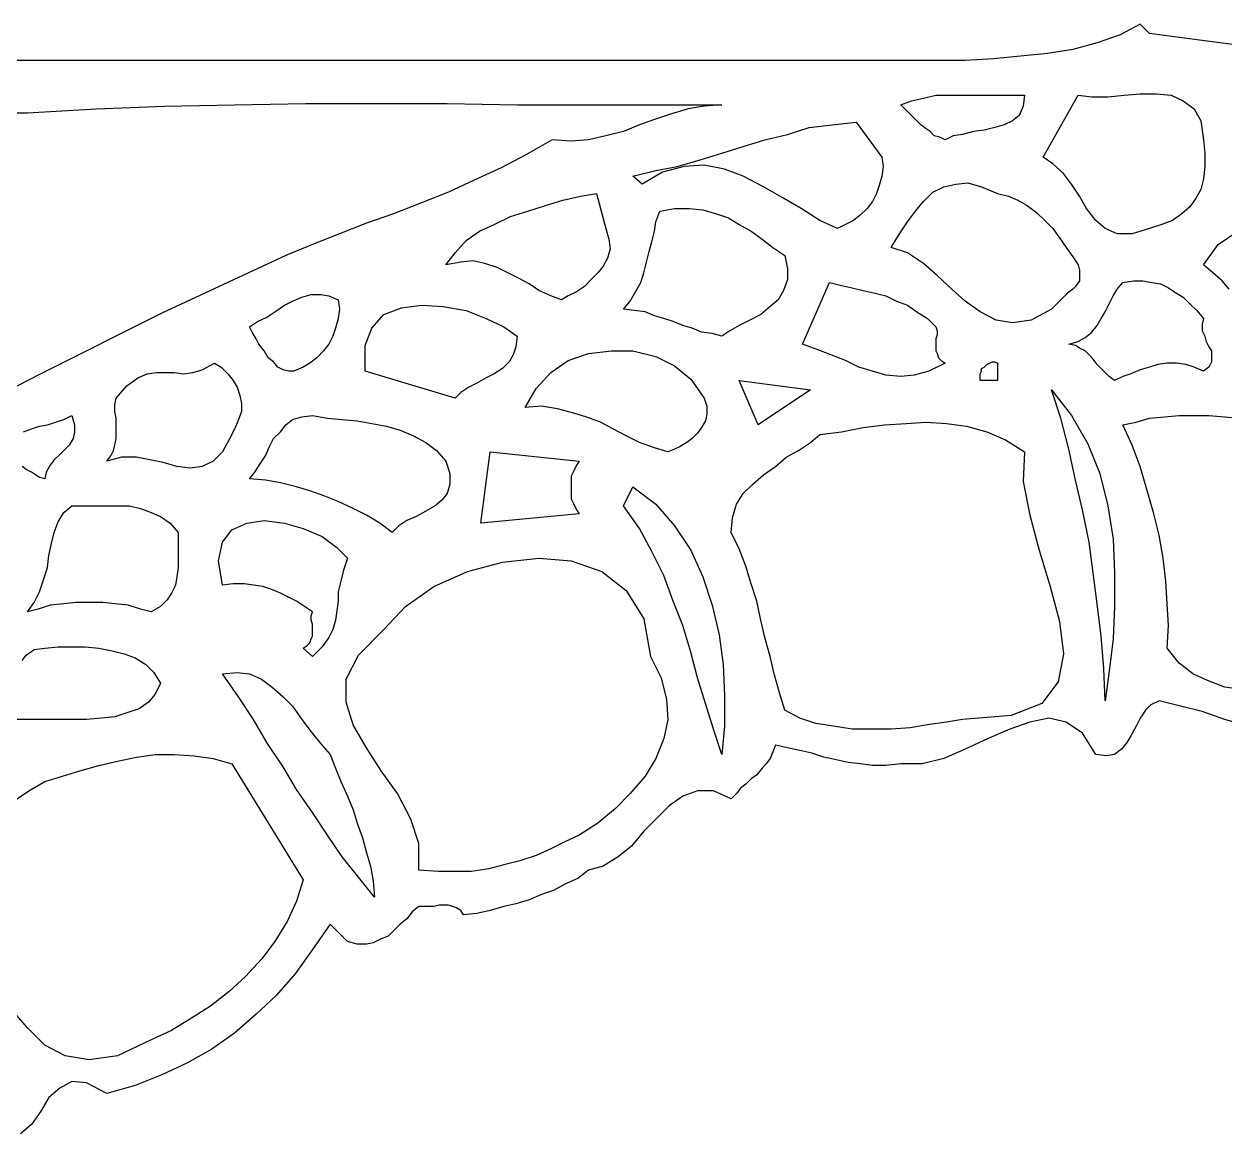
# Model space of a CAD drawing. Extents: x 0.02 to 7.63, y 0.01 to 6.75.
# Drawn here: x 2.978 to 3.87, y 0.605 to 1.43 of the extents above; entities that cross this region are included whole.
import ezdxf

# ---------------------------------------------------------------- set-up
doc = ezdxf.new("R2010")
doc.units = 0
doc.layers.add('1', color=7, linetype='Continuous')

msp = doc.modelspace()

# ---------------------------------------------------------------- linework, layer by layer
msp.add_lwpolyline([(3.887, 0.908), (3.87, 0.913), (3.853, 0.919), (3.837, 0.923), (3.821, 0.927), (3.815, 0.924), (3.811, 0.92), (3.807, 0.914), (3.804, 0.908), (3.8, 0.901), (3.797, 0.896), (3.793, 0.891), (3.788, 0.887), (3.782, 0.886), (3.774, 0.887), (3.764, 0.903), (3.752, 0.911), (3.739, 0.914), (3.725, 0.911), (3.71, 0.906), (3.694, 0.899), (3.677, 0.891), (3.661, 0.884), (3.645, 0.88), (3.629, 0.88), (3.618, 0.879), (3.608, 0.879), (3.599, 0.88), (3.59, 0.881), (3.581, 0.883), (3.572, 0.885), (3.563, 0.888), (3.554, 0.89), (3.545, 0.892), (3.536, 0.894), (3.534, 0.889), (3.532, 0.884), (3.529, 0.88), (3.526, 0.877), (3.522, 0.872), (3.518, 0.869), (3.514, 0.865), (3.51, 0.862), (3.507, 0.858), (3.503, 0.854), (3.49, 0.86), (3.478, 0.86), (3.467, 0.856), (3.457, 0.849), (3.448, 0.84), (3.438, 0.83), (3.429, 0.819), (3.419, 0.811), (3.408, 0.804), (3.397, 0.801), (3.389, 0.795), (3.38, 0.791), (3.371, 0.786), (3.362, 0.783), (3.353, 0.779), (3.343, 0.776), (3.334, 0.774), (3.324, 0.771), (3.314, 0.769), (3.304, 0.768), (3.302, 0.771), (3.299, 0.773), (3.296, 0.774), (3.293, 0.775), (3.289, 0.775), (3.286, 0.775), (3.282, 0.774), (3.278, 0.774), (3.274, 0.774), (3.271, 0.774), (3.266, 0.77), (3.262, 0.765), (3.257, 0.761), (3.253, 0.757), (3.248, 0.752), (3.243, 0.75), (3.237, 0.747), (3.232, 0.746), (3.225, 0.746), (3.218, 0.748), (3.205, 0.761), (3.192, 0.742), (3.179, 0.724), (3.165, 0.708), (3.15, 0.694), (3.134, 0.68), (3.117, 0.668), (3.099, 0.658), (3.08, 0.649), (3.06, 0.641), (3.039, 0.635), (3.024, 0.643), (3.013, 0.644), (3.004, 0.639), (2.996, 0.632), (2.99, 0.622), (2.983, 0.612), (2.975, 0.605)])
at = {"layer": '1'}
for points in [[(3.889, 1.413), (3.851, 1.418), (3.814, 1.423), (3.807, 1.43), (3.792, 1.422), (3.775, 1.416), (3.757, 1.411), (3.738, 1.408), (3.718, 1.406), (3.698, 1.404), (3.677, 1.403), (3.657, 1.403), (3.636, 1.403), (3.615, 1.403), (3.545, 1.403), (3.474, 1.403), (3.403, 1.403), (3.33, 1.403), (3.258, 1.403), (3.185, 1.403), (3.112, 1.403), (3.039, 1.403), (2.966, 1.403)], [(3.721, 1.377), (3.72, 1.369), (3.717, 1.362), (3.712, 1.358), (3.706, 1.355), (3.699, 1.353), (3.691, 1.351), (3.683, 1.35), (3.675, 1.348), (3.668, 1.347), (3.662, 1.344), (3.658, 1.346), (3.654, 1.347), (3.651, 1.35), (3.648, 1.352), (3.644, 1.355), (3.641, 1.358), (3.638, 1.361), (3.635, 1.364), (3.632, 1.367), (3.629, 1.37), (3.637, 1.373), (3.646, 1.375), (3.655, 1.377), (3.664, 1.377), (3.673, 1.377), (3.683, 1.377), (3.693, 1.377), (3.702, 1.377), (3.712, 1.377), (3.721, 1.377)], [(3.854, 1.344), (3.855, 1.334), (3.855, 1.324), (3.854, 1.315), (3.852, 1.307), (3.848, 1.3), (3.844, 1.294), (3.838, 1.289), (3.831, 1.284), (3.823, 1.281), (3.814, 1.278), (3.801, 1.274), (3.79, 1.274), (3.781, 1.278), (3.774, 1.284), (3.767, 1.293), (3.762, 1.302), (3.756, 1.311), (3.75, 1.319), (3.742, 1.326), (3.735, 1.331), (3.761, 1.377), (3.771, 1.376), (3.783, 1.376), (3.795, 1.377), (3.807, 1.378), (3.819, 1.378), (3.83, 1.377), (3.839, 1.373), (3.847, 1.367), (3.852, 1.358), (3.854, 1.344)], [(3.496, 1.37), (3.483, 1.369), (3.471, 1.367), (3.458, 1.363), (3.446, 1.359), (3.435, 1.355), (3.423, 1.35), (3.41, 1.347), (3.397, 1.344), (3.384, 1.343), (3.37, 1.344), (3.351, 1.333), (3.332, 1.323), (3.312, 1.314), (3.293, 1.305), (3.273, 1.297), (3.252, 1.289), (3.232, 1.282), (3.212, 1.274), (3.192, 1.266), (3.172, 1.258), (3.08, 1.215), (2.99, 1.17), (2.9, 1.124)], [(2.972, 1.364), (2.98, 1.364), (3.031, 1.367), (3.082, 1.369), (3.134, 1.37), (3.187, 1.371), (3.24, 1.371), (3.292, 1.371), (3.344, 1.37), (3.396, 1.37), (3.447, 1.37), (3.496, 1.37)], [(3.615, 1.331), (3.616, 1.324), (3.615, 1.317), (3.613, 1.31), (3.611, 1.304), (3.608, 1.298), (3.604, 1.293), (3.599, 1.288), (3.594, 1.284), (3.588, 1.281), (3.582, 1.278), (3.569, 1.284), (3.555, 1.293), (3.541, 1.301), (3.527, 1.309), (3.512, 1.317), (3.498, 1.322), (3.483, 1.325), (3.468, 1.324), (3.452, 1.32), (3.437, 1.311), (3.43, 1.317), (3.447, 1.321), (3.463, 1.324), (3.48, 1.329), (3.496, 1.334), (3.512, 1.339), (3.528, 1.344), (3.545, 1.348), (3.561, 1.353), (3.578, 1.355), (3.596, 1.357), (3.615, 1.331)], [(3.761, 1.251), (3.762, 1.247), (3.762, 1.242), (3.762, 1.239), (3.759, 1.235), (3.757, 1.233), (3.753, 1.23), (3.75, 1.227), (3.747, 1.224), (3.744, 1.221), (3.741, 1.218), (3.726, 1.21), (3.712, 1.208), (3.7, 1.21), (3.688, 1.216), (3.677, 1.224), (3.667, 1.233), (3.656, 1.243), (3.646, 1.252), (3.634, 1.26), (3.622, 1.264), (3.628, 1.274), (3.634, 1.283), (3.64, 1.291), (3.646, 1.298), (3.653, 1.305), (3.661, 1.309), (3.67, 1.311), (3.679, 1.312), (3.689, 1.309), (3.701, 1.304), (3.709, 1.302), (3.716, 1.299), (3.723, 1.295), (3.73, 1.29), (3.736, 1.284), (3.742, 1.278), (3.747, 1.271), (3.752, 1.264), (3.757, 1.257), (3.761, 1.251)], [(3.41, 1.278), (3.412, 1.27), (3.413, 1.263), (3.411, 1.256), (3.408, 1.25), (3.404, 1.245), (3.399, 1.24), (3.394, 1.235), (3.388, 1.231), (3.382, 1.228), (3.377, 1.225), (3.369, 1.228), (3.36, 1.232), (3.353, 1.237), (3.345, 1.241), (3.337, 1.245), (3.329, 1.249), (3.32, 1.252), (3.311, 1.254), (3.302, 1.253), (3.291, 1.251), (3.298, 1.26), (3.306, 1.269), (3.316, 1.276), (3.327, 1.281), (3.339, 1.287), (3.352, 1.291), (3.365, 1.295), (3.378, 1.299), (3.391, 1.302), (3.403, 1.304), (3.41, 1.278)], [(3.543, 1.258), (3.545, 1.248), (3.545, 1.24), (3.542, 1.232), (3.538, 1.225), (3.532, 1.22), (3.525, 1.214), (3.517, 1.21), (3.509, 1.206), (3.502, 1.202), (3.496, 1.198), (3.489, 1.2), (3.481, 1.201), (3.474, 1.204), (3.467, 1.206), (3.46, 1.209), (3.453, 1.211), (3.446, 1.213), (3.439, 1.216), (3.431, 1.217), (3.423, 1.218), (3.428, 1.224), (3.432, 1.231), (3.436, 1.238), (3.438, 1.245), (3.44, 1.253), (3.442, 1.261), (3.444, 1.268), (3.446, 1.276), (3.447, 1.283), (3.45, 1.291), (3.461, 1.293), (3.472, 1.293), (3.482, 1.292), (3.492, 1.289), (3.501, 1.286), (3.509, 1.281), (3.518, 1.276), (3.526, 1.27), (3.534, 1.264), (3.543, 1.258)], [(3.873, 1.233), (3.868, 1.239), (3.861, 1.245), (3.854, 1.251), (3.865, 1.266), (3.878, 1.275)], [(3.655, 1.205), (3.656, 1.202), (3.656, 1.199), (3.655, 1.196), (3.655, 1.193), (3.655, 1.19), (3.655, 1.187), (3.656, 1.185), (3.657, 1.182), (3.659, 1.18), (3.662, 1.178), (3.65, 1.172), (3.639, 1.169), (3.629, 1.168), (3.618, 1.169), (3.608, 1.172), (3.598, 1.175), (3.588, 1.18), (3.577, 1.184), (3.567, 1.188), (3.556, 1.192), (3.576, 1.238), (3.584, 1.236), (3.593, 1.234), (3.601, 1.232), (3.61, 1.23), (3.618, 1.228), (3.626, 1.224), (3.634, 1.221), (3.641, 1.216), (3.649, 1.211), (3.655, 1.205)], [(3.854, 1.211), (3.853, 1.207), (3.853, 1.202), (3.855, 1.198), (3.856, 1.194), (3.858, 1.19), (3.86, 1.187), (3.86, 1.183), (3.86, 1.179), (3.858, 1.175), (3.854, 1.172), (3.847, 1.175), (3.841, 1.177), (3.834, 1.178), (3.827, 1.178), (3.82, 1.177), (3.814, 1.175), (3.807, 1.173), (3.8, 1.17), (3.794, 1.168), (3.788, 1.165), (3.784, 1.168), (3.781, 1.171), (3.778, 1.174), (3.775, 1.177), (3.772, 1.181), (3.769, 1.184), (3.766, 1.187), (3.762, 1.189), (3.759, 1.191), (3.754, 1.192), (3.761, 1.194), (3.766, 1.197), (3.771, 1.201), (3.775, 1.206), (3.778, 1.211), (3.781, 1.216), (3.784, 1.222), (3.787, 1.228), (3.79, 1.233), (3.794, 1.238), (3.802, 1.239), (3.809, 1.239), (3.816, 1.238), (3.822, 1.237), (3.828, 1.234), (3.834, 1.23), (3.839, 1.227), (3.844, 1.222), (3.849, 1.217), (3.854, 1.211)], [(3.211, 1.225), (3.212, 1.218), (3.211, 1.211), (3.209, 1.204), (3.207, 1.198), (3.204, 1.192), (3.2, 1.187), (3.195, 1.182), (3.19, 1.178), (3.185, 1.175), (3.178, 1.172), (3.174, 1.172), (3.17, 1.173), (3.166, 1.175), (3.163, 1.179), (3.159, 1.182), (3.156, 1.187), (3.152, 1.192), (3.15, 1.196), (3.147, 1.201), (3.145, 1.205), (3.151, 1.209), (3.158, 1.212), (3.164, 1.216), (3.171, 1.221), (3.177, 1.224), (3.184, 1.227), (3.191, 1.229), (3.198, 1.229), (3.204, 1.228), (3.211, 1.225)], [(3.344, 1.198), (3.343, 1.19), (3.341, 1.184), (3.338, 1.179), (3.333, 1.174), (3.327, 1.17), (3.321, 1.167), (3.314, 1.163), (3.308, 1.16), (3.302, 1.156), (3.298, 1.152), (3.231, 1.172), (3.231, 1.191), (3.236, 1.204), (3.245, 1.214), (3.258, 1.219), (3.273, 1.221), (3.289, 1.22), (3.306, 1.217), (3.321, 1.211), (3.334, 1.205), (3.344, 1.198)], [(3.483, 1.152), (3.485, 1.146), (3.485, 1.14), (3.484, 1.135), (3.481, 1.13), (3.478, 1.126), (3.474, 1.122), (3.47, 1.119), (3.465, 1.116), (3.461, 1.114), (3.456, 1.112), (3.446, 1.115), (3.435, 1.119), (3.425, 1.124), (3.415, 1.129), (3.406, 1.134), (3.395, 1.138), (3.385, 1.141), (3.374, 1.144), (3.362, 1.146), (3.35, 1.145), (3.358, 1.159), (3.369, 1.171), (3.382, 1.18), (3.397, 1.185), (3.414, 1.187), (3.43, 1.187), (3.447, 1.183), (3.461, 1.176), (3.473, 1.166), (3.483, 1.152)], [(3.701, 1.165), (3.688, 1.165), (3.688, 1.167), (3.688, 1.17), (3.689, 1.172), (3.689, 1.174), (3.691, 1.175), (3.693, 1.177), (3.695, 1.178), (3.697, 1.179), (3.699, 1.179), (3.701, 1.178), (3.701, 1.165)], [(3.119, 1.178), (3.124, 1.175), (3.129, 1.17), (3.133, 1.165), (3.136, 1.16), (3.138, 1.154), (3.139, 1.148), (3.139, 1.142), (3.137, 1.136), (3.135, 1.131), (3.132, 1.125), (3.125, 1.112), (3.118, 1.105), (3.11, 1.101), (3.101, 1.1), (3.091, 1.101), (3.081, 1.104), (3.071, 1.106), (3.061, 1.108), (3.05, 1.108), (3.039, 1.105), (3.042, 1.109), (3.044, 1.113), (3.045, 1.117), (3.046, 1.122), (3.046, 1.127), (3.046, 1.132), (3.046, 1.137), (3.045, 1.142), (3.045, 1.147), (3.046, 1.152), (3.054, 1.161), (3.062, 1.167), (3.069, 1.17), (3.076, 1.171), (3.082, 1.171), (3.089, 1.171), (3.096, 1.17), (3.103, 1.171), (3.11, 1.173), (3.119, 1.178)], [(3.523, 1.132), (3.509, 1.165), (3.562, 1.158), (3.523, 1.132)], [(3.781, 0.927), (3.78, 0.951), (3.778, 0.975), (3.775, 0.999), (3.772, 1.022), (3.769, 1.045), (3.764, 1.069), (3.759, 1.091), (3.754, 1.114), (3.748, 1.137), (3.741, 1.158), (3.756, 1.139), (3.768, 1.118), (3.777, 1.096), (3.783, 1.072), (3.787, 1.047), (3.788, 1.022), (3.788, 0.997), (3.787, 0.973), (3.784, 0.949), (3.781, 0.927)], [(3.013, 1.139), (3.015, 1.132), (3.015, 1.127), (3.014, 1.122), (3.011, 1.117), (3.007, 1.113), (3.004, 1.11), (3, 1.106), (2.997, 1.102), (2.994, 1.097), (2.993, 1.092), (2.989, 1.093), (2.986, 1.095), (2.983, 1.097), (2.979, 1.099), (2.976, 1.101)], [(2.977, 1.127), (2.983, 1.129), (2.989, 1.131), (2.995, 1.132), (3.001, 1.134), (3.007, 1.136), (3.013, 1.139)], [(3.291, 1.105), (3.294, 1.096), (3.294, 1.088), (3.292, 1.081), (3.288, 1.076), (3.283, 1.072), (3.276, 1.068), (3.269, 1.064), (3.262, 1.061), (3.256, 1.057), (3.251, 1.052), (3.242, 1.059), (3.232, 1.065), (3.222, 1.07), (3.211, 1.075), (3.201, 1.079), (3.19, 1.083), (3.18, 1.086), (3.168, 1.089), (3.157, 1.091), (3.145, 1.092), (3.149, 1.097), (3.153, 1.103), (3.157, 1.109), (3.16, 1.116), (3.163, 1.122), (3.168, 1.127), (3.172, 1.132), (3.177, 1.136), (3.184, 1.138), (3.192, 1.139), (3.203, 1.137), (3.214, 1.136), (3.225, 1.135), (3.236, 1.133), (3.247, 1.131), (3.257, 1.128), (3.267, 1.124), (3.276, 1.119), (3.284, 1.113), (3.291, 1.105)], [(3.721, 1.112), (3.72, 1.09), (3.725, 1.065), (3.732, 1.039), (3.74, 1.012), (3.747, 0.986), (3.75, 0.962), (3.746, 0.941), (3.734, 0.925), (3.711, 0.916), (3.675, 0.913), (3.663, 0.911), (3.649, 0.909), (3.636, 0.907), (3.622, 0.906), (3.607, 0.906), (3.593, 0.906), (3.579, 0.908), (3.566, 0.91), (3.554, 0.914), (3.543, 0.92), (3.539, 0.933), (3.535, 0.947), (3.532, 0.96), (3.528, 0.974), (3.525, 0.987), (3.522, 1.001), (3.518, 1.014), (3.514, 1.027), (3.509, 1.04), (3.503, 1.052), (3.504, 1.063), (3.507, 1.073), (3.512, 1.081), (3.519, 1.088), (3.527, 1.095), (3.536, 1.101), (3.544, 1.108), (3.553, 1.113), (3.562, 1.119), (3.569, 1.125), (3.585, 1.127), (3.601, 1.13), (3.617, 1.132), (3.633, 1.133), (3.648, 1.134), (3.663, 1.133), (3.678, 1.131), (3.693, 1.127), (3.707, 1.121), (3.721, 1.112)], [(3.884, 0.935), (3.87, 0.937), (3.857, 0.942), (3.846, 0.947), (3.836, 0.955), (3.827, 0.966), (3.828, 0.983), (3.827, 0.999), (3.826, 1.016), (3.824, 1.033), (3.821, 1.05), (3.817, 1.067), (3.812, 1.084), (3.807, 1.101), (3.801, 1.117), (3.794, 1.132), (3.804, 1.134), (3.814, 1.137), (3.825, 1.138), (3.836, 1.139), (3.847, 1.139), (3.858, 1.139), (3.87, 1.138), (3.88, 1.137)], [(3.39, 1.105), (3.388, 1.102), (3.386, 1.098), (3.384, 1.094), (3.384, 1.09), (3.384, 1.086), (3.384, 1.081), (3.384, 1.077), (3.386, 1.073), (3.388, 1.069), (3.39, 1.066), (3.317, 1.059), (3.324, 1.112), (3.39, 1.105)], [(3.496, 0.887), (3.49, 0.906), (3.484, 0.925), (3.478, 0.944), (3.473, 0.963), (3.467, 0.983), (3.46, 1.001), (3.453, 1.02), (3.444, 1.038), (3.435, 1.055), (3.423, 1.072), (3.43, 1.086), (3.447, 1.073), (3.461, 1.057), (3.473, 1.039), (3.482, 1.019), (3.489, 0.998), (3.494, 0.976), (3.497, 0.954), (3.498, 0.931), (3.498, 0.908), (3.496, 0.887)], [(3.092, 1.052), (3.092, 1.046), (3.092, 1.039), (3.092, 1.032), (3.092, 1.026), (3.091, 1.019), (3.09, 1.013), (3.087, 1.007), (3.084, 1.002), (3.079, 0.997), (3.072, 0.993), (3.064, 0.995), (3.055, 0.998), (3.045, 0.999), (3.036, 1), (3.026, 1), (3.016, 1), (3.007, 0.999), (2.997, 0.998), (2.988, 0.995), (2.98, 0.993), (2.985, 1), (2.989, 1.008), (2.992, 1.017), (2.995, 1.026), (2.996, 1.035), (2.998, 1.044), (3, 1.052), (3.003, 1.06), (3.007, 1.067), (3.013, 1.072), (3.021, 1.072), (3.03, 1.072), (3.039, 1.072), (3.048, 1.072), (3.056, 1.072), (3.064, 1.07), (3.072, 1.067), (3.079, 1.064), (3.086, 1.059), (3.092, 1.052)], [(3.218, 1.033), (3.215, 1.024), (3.213, 1.016), (3.211, 1.008), (3.211, 1.001), (3.21, 0.994), (3.209, 0.987), (3.207, 0.98), (3.204, 0.974), (3.199, 0.967), (3.192, 0.96), (3.185, 0.966), (3.188, 0.968), (3.19, 0.97), (3.191, 0.973), (3.192, 0.975), (3.192, 0.978), (3.192, 0.981), (3.192, 0.984), (3.191, 0.987), (3.191, 0.99), (3.192, 0.993), (3.186, 0.997), (3.18, 1.001), (3.174, 1.004), (3.168, 1.007), (3.161, 1.01), (3.155, 1.012), (3.148, 1.013), (3.141, 1.014), (3.133, 1.014), (3.125, 1.013), (3.122, 1.031), (3.125, 1.045), (3.132, 1.054), (3.143, 1.059), (3.156, 1.061), (3.171, 1.059), (3.185, 1.055), (3.199, 1.049), (3.21, 1.041), (3.218, 1.033)], [(3.443, 0.96), (3.451, 0.944), (3.455, 0.928), (3.456, 0.913), (3.453, 0.899), (3.447, 0.884), (3.439, 0.871), (3.428, 0.858), (3.417, 0.847), (3.404, 0.836), (3.39, 0.827), (3.379, 0.822), (3.369, 0.817), (3.358, 0.812), (3.346, 0.808), (3.334, 0.805), (3.323, 0.802), (3.31, 0.8), (3.298, 0.8), (3.285, 0.8), (3.271, 0.801), (3.271, 0.821), (3.265, 0.839), (3.255, 0.858), (3.243, 0.875), (3.232, 0.892), (3.222, 0.909), (3.217, 0.926), (3.217, 0.943), (3.226, 0.961), (3.245, 0.98), (3.261, 0.997), (3.282, 1.012), (3.307, 1.023), (3.333, 1.03), (3.36, 1.033), (3.384, 1.031), (3.407, 1.023), (3.425, 1.009), (3.438, 0.988), (3.443, 0.96)], [(2.976, 0.957), (2.979, 0.961), (2.985, 0.965), (2.993, 0.966), (3.003, 0.967), (3.013, 0.967), (3.023, 0.967), (3.033, 0.966), (3.043, 0.964), (3.052, 0.962), (3.06, 0.959), (3.068, 0.954), (3.074, 0.948), (3.079, 0.94)], [(3.238, 0.781), (3.226, 0.796), (3.214, 0.811), (3.203, 0.827), (3.192, 0.844), (3.18, 0.861), (3.17, 0.878), (3.158, 0.896), (3.148, 0.913), (3.137, 0.93), (3.125, 0.947), (3.136, 0.948), (3.145, 0.947), (3.154, 0.943), (3.162, 0.937), (3.17, 0.93), (3.177, 0.923), (3.184, 0.913), (3.191, 0.904), (3.198, 0.895), (3.205, 0.887), (3.209, 0.877), (3.213, 0.867), (3.218, 0.856), (3.222, 0.846), (3.225, 0.836), (3.229, 0.825), (3.232, 0.814), (3.235, 0.804), (3.237, 0.793), (3.238, 0.781)], [(3.079, 0.94), (3.075, 0.932), (3.07, 0.926), (3.063, 0.921), (3.054, 0.918), (3.045, 0.915), (3.035, 0.914), (3.024, 0.913), (3.014, 0.913), (3.003, 0.913), (2.993, 0.913), (2.966, 0.913)], [(2.971, 0.853), (2.981, 0.86), (2.993, 0.867), (3.006, 0.871), (3.019, 0.875), (3.033, 0.879), (3.047, 0.882), (3.061, 0.885), (3.075, 0.887), (3.089, 0.887), (3.104, 0.886), (3.118, 0.884), (3.132, 0.88), (3.185, 0.794)], [(3.185, 0.794), (3.18, 0.778), (3.173, 0.763), (3.164, 0.748), (3.154, 0.735), (3.142, 0.722), (3.13, 0.711), (3.116, 0.7), (3.102, 0.691), (3.087, 0.682), (3.072, 0.675), (3.047, 0.663), (3.026, 0.66), (3.008, 0.663), (2.993, 0.671), (2.98, 0.684), (2.967, 0.699)]]:
    msp.add_lwpolyline(points, dxfattribs=at)

doc.saveas('drawing.dxf')
